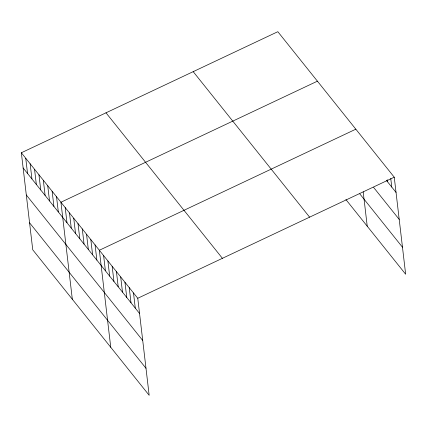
<?xml version="1.0" encoding="UTF-8"?>
<svg xmlns="http://www.w3.org/2000/svg" width="427" height="427" viewBox="0 0 427 427"><rect width="100%" height="100%" fill="white"/><g stroke="black" fill="none" stroke-linecap="round" stroke-linejoin="round"><path stroke-width="0.64" d="M21.35 152.77L137.766 298.27L149.167 395.301L32.746 249.795L21.35 152.77L277.833 31.699L394.254 177.205L405.65 274.23L345.891 199.542M317.416 81.173L60.933 202.238L72.328 299.268M355.835 129.189L99.352 250.254L110.748 347.284M137.766 298.27L394.254 177.205M386.334 180.279L396.037 192.406M373.598 187.4L399.208 219.409M359.79 193.879L402.48 247.228M193.196 71.651L309.612 217.156M105.992 112.813L222.408 258.319M23.138 167.971L139.554 313.471M26.309 194.974L142.725 340.474M29.575 222.793L145.991 368.298M390.758 178.475L391.767 187.069M387.268 179.751L387.502 181.737M363.19 191.792L367.231 226.214M133.502 292.938L135.284 308.139M129.232 287.601L131.014 302.802M124.962 282.268L126.75 297.47M120.692 276.931L122.48 292.132M116.427 271.593L118.21 286.795M112.157 266.261L113.94 281.462M107.887 260.924L109.675 276.125M103.617 255.592L105.405 270.793M95.082 244.922L96.865 260.123M90.812 239.584L92.6 254.786M86.542 234.252L88.33 249.453M82.278 228.915L84.06 244.116M78.008 223.577L79.79 238.784M73.738 218.245L75.526 233.446M69.468 212.908L71.256 228.109M65.203 207.575L66.986 222.777M56.535 196.74L58.318 211.941M52.137 191.248L53.919 206.449M47.739 185.75L49.521 200.952M43.34 180.253L45.123 195.454M38.942 174.755L40.725 189.956M34.544 169.257L36.332 184.459M30.146 163.76L31.934 178.961M25.748 158.268L27.536 173.469"/></g></svg>
